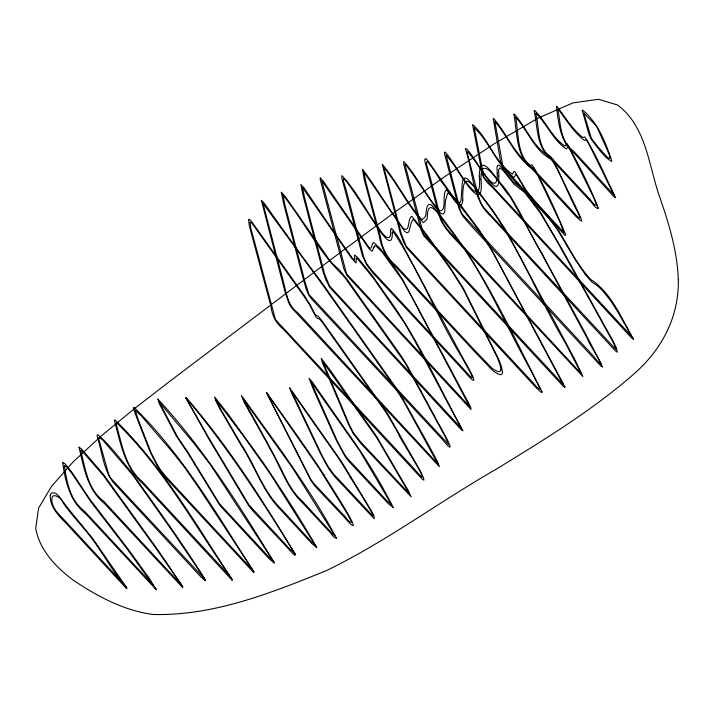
<?xml version="1.0" encoding="UTF-8"?>
<svg xmlns="http://www.w3.org/2000/svg" width="714" height="714" viewBox="0 0 714 714"><rect width="100%" height="100%" fill="white"/><g stroke="black" fill="none" stroke-linecap="round" stroke-linejoin="round"><path stroke-width="1.07" d="M456.282 201.018L471.713 220.974A192.798 29.792 61.8 0 0 475.845 226.543L485.368 240.1L493.686 253.925L563.23 384.525L423.473 234.156L404.945 164.434L406.453 165.55L411.916 172.868L434.005 205.382L439.244 211.862L441.904 213.986L443.474 213.879L444.688 212.112L445.456 200.679L447.732 193.012L450.695 194.949L458.156 202.678L459.298 202.928L460.423 201.946L461.057 200.206L462.226 183.632L462.94 179.91L463.85 178.545L465.162 177.911L467.197 178.67L475.122 187.139L492.553 210.103L505.503 229.542L574.725 359.294L582.919 376.573L449.9 233.621L445.59 228.185L441.359 221.349L439.11 215.601L425.169 162.48L424.705 159.874L425.348 158.606A16.85 2.606 61.8 0 1 427.338 160.016L455.434 200.054M462.752 200.143C461.414 217.699 445.714 185.426 442.207 182.846C437.316 176.304 419.582 144.674 429.409 174.145L440.627 217.806L442.618 222.607L445.866 227.427A26.061 4.025 61.8 0 0 448.829 231.059L581.25 373.663L565.229 342.649C535.509 293.267 515.731 237.334 478.532 192.602C465.876 174.555 462.413 178.884 462.752 200.143M497.221 173.341C497.97 204.864 472.722 151.582 465.706 148.512L465.305 148.646C473.186 171.048 472.043 199.492 490.991 216.494L615.2 350.628L617.351 352.243L616.325 347.593L611.354 337.972L562.659 250.239L539.597 210.853L523.639 189.986L512.991 181.579L501.71 167.487L499.041 165.175L497.72 165.487L497.024 167.049L497.221 173.341M498.827 176.037L498.756 181.811L497.917 185.337L496.828 186.39L494.391 186.006L489.277 181.16L472.365 157.455L468.33 152.385L466.902 151.502L478.291 195.868L480.897 203.044L483.164 206.944L615.825 349.342L613.728 343.398L583.481 288.581L554.867 237.566L540.096 212.665L524.692 192.53L514.169 184.257L502.71 169.968L499.996 167.96L498.631 169.825L498.827 176.037M291.357 391.04L322.648 456.844L328.092 466.545L333.34 473.748L370.039 512.964C384.007 529.743 343.657 467.224 350.922 477.952L339.034 458.924L291.357 391.04M479.308 176.403C482.985 220.082 451.837 156.375 445.054 152.243L444.492 152.091L444.643 154.215L458.781 207.926L462.752 216.047L470.571 225.196L601.126 366.264L602.473 367.005C583.891 328.663 562.061 291.794 542.283 254.014C528.074 231.613 519.06 205.793 502.254 185.051C495.641 178.946 479.353 149.396 479.308 176.403M480.915 179.152C484.958 219.198 457.674 169.316 452.685 163.336L446.072 155L460.298 210.112L462.136 214.048L593.289 355.902C613.87 381.24 588.158 343.282 587.756 339.32C561.695 291.535 536.633 243.135 509.653 195.877C503.513 191.156 480.727 148.833 480.915 179.152M289.75 387.943L291.383 392.566L320.604 453.845L328.315 467.947L334.402 476.309L374.198 518.775L374.118 516.311L371.36 510.769L341.587 461.744L289.75 387.943M50.23 495.561C49.9 506.931 58.628 515.686 66.018 523.246L126.708 588.755L125.173 585.739L120.55 580.616L64.903 520.64C59.298 514.589 51.658 508.386 51.819 499.345C51.72 491.455 61.886 498.069 62.743 502.326C73.39 517.811 87.295 530.77 97.532 546.567C107.091 560.508 115.766 575.466 126.922 588.068L92.374 538.053L67.58 507.815L59.298 496.605L56.219 493.615L54.184 492.839L51.131 493.142L50.23 495.561M564.854 386.676L564.836 387.488L563.185 386.176L423.929 235.932L420.858 229.39L403.588 163.818L403.785 161.507C417.413 176.599 425.553 196.145 439.806 210.755C446.964 211.389 442.002 195.752 445.813 190.442L446.777 190.156L449.508 192.253L460.244 204.597L479.264 230.006L489.474 245.643L564.854 386.676M583.829 113.178L591.335 138.221L598.867 147.977L607.676 157.535L610.068 158.553L609.167 154.313L596.502 126.048L583.829 113.178M582.222 110.304L588.996 134.428A6.033 0.928 61.8 0 0 592.192 140.694C598.011 147.807 603.758 157.089 611.621 161.426L611.862 161.078C605.597 142.514 598.278 122.987 582.669 110.206L582.222 110.304M500.925 369.959C500.211 374.172 494.704 369.914 492.517 368.567A86.956 13.441 61.8 0 1 490.259 366.505L475.881 351.502A86.956 13.441 61.8 0 1 474.765 350.387L395.806 265.447C387.336 258.45 382.168 248.445 380.669 237.619L365.72 181.642L363.988 172.19L404.686 231.354L407.087 232.835L408.81 231.854L411.309 222.447L413.192 219.198L420.421 227.855A245.875 37.994 61.8 0 1 424.527 233.157A291.428 45.036 61.8 0 1 427.168 236.637L450.802 269.562L463.083 288.849L497.105 357.125L500.032 364.568L500.925 369.959M502.531 372.646C501.906 377.215 496.06 372.77 493.793 371.334A88.42 13.664 61.8 0 1 490.777 368.522L477.068 354.189A88.947 13.745 61.8 0 1 475.917 353.037L396.922 268.062C387.229 259.691 381.133 247.901 379.125 235.317L364.176 179.339L362.453 169.272C377.001 188.201 388.827 209.657 403.535 228.694C410.336 232.568 407.185 218.993 411.728 216.253L423.714 230.908A273.31 42.233 61.8 0 1 427.74 236.227L450.266 267.688L463.466 288.501L498.095 358L501.549 366.773L502.531 372.646M678.3 279.781C679.121 316.007 662.485 348.191 635.924 372.181C593.477 409.72 544.898 439.271 496.792 468.857C439.306 501.746 385.944 541.783 326.218 570.7C271.106 593.013 213.218 616.137 152.796 614.459C123.638 610.55 97.158 596.19 73.042 580.027C55.799 566.898 39.654 550.378 35.7 528.244L38.618 508.082L51.631 486.154L73.105 461.931L101.379 435.852L134.776 408.363L171.61 379.919L340.114 252.622L392.289 213.968L444.733 176.653L494.374 143.692L538.142 118.105L572.958 102.905L598.537 99.3L617.53 104.994C646.116 126.28 648.544 164.595 659.281 195.922C668.786 223.027 677.336 250.864 678.3 279.781M392.272 232.853C392.718 252.078 379.553 230.14 375.841 225.008C366.193 210.701 357.027 196.038 346.933 182.043C339.373 172.342 345.665 186.97 346.245 190.219L363.872 257.7L366.443 263.377L371.994 270.597L463.377 368.843C482.28 390.897 465.93 365.193 461.887 357.277C436.888 316.597 419.341 270.811 392.923 231.211L392.272 232.853M493.276 118.774L500.496 161.293L502.834 167.014L511.563 177.599L564.694 235.04A8.202 1.267 61.8 0 0 565.381 233.924C555.43 210.496 544.916 186.72 532.153 164.88L530.332 165.327C513.982 153.733 506.485 133.215 493.606 118.462L493.276 118.774M494.873 121.603L502.87 166.005L510.474 175.01L563.792 232.425L559.821 221.724L536.062 171.762L534.001 168.102L531.823 168.218C515.321 156.946 507.556 135.606 494.873 121.603M390.665 230.104C391.54 243.822 383.347 235.843 379.277 228.792C366.291 211.487 356.643 191.209 341.845 175.582L341.845 178.259L362.355 255.496L366.746 264.903L373.074 273.176L464.466 371.432C484.779 395.458 466.456 364.426 462.27 356.92L411.032 261.181C404.74 250.195 400.17 237.521 391.415 228.31L390.665 230.104M79.004 447.169C83.797 467.393 87.295 489.902 104.672 503.727L182.766 587.684L181.169 584.659L103.566 501.121C87.358 488.885 85.403 468.205 80.593 450.052L82.565 451.516L103.628 475.845L157.615 550.673L182.802 586.837L158.392 550.646L102.843 473.632L81.467 448.919L79.004 447.169M472.65 125.137L480.7 165.666C480.477 174.225 485.208 181.481 491.705 186.675L632.068 338.4L633.586 339.32C621.439 318.399 611.782 293.231 590.826 279.451C570.397 258.102 561.989 227.873 540.212 207.515A196.27 30.327 61.8 0 1 537.267 204.106L526.022 190.111L514.865 171.476L513.919 171.538L512.429 174.189C494.891 162.355 488.474 138.712 472.971 124.861L472.65 125.137M474.248 127.976L483.931 177.188L631.792 336.455L617.619 311.634L610.595 300.656L602.214 290.223L597.297 285.618L592.076 282.191L586.015 275.542L574.922 259.182L557.09 229.123L549.12 218.68L541.266 210.059A201.214 31.095 61.8 0 1 538.258 206.578L526.521 191.923L516.151 174.287L515.49 174.394L514.785 176.394A31.113 4.811 61.8 0 1 513.312 176.938C496.284 164.907 489.277 140.97 474.248 127.976M540.418 389.237C536.544 388.282 533.055 382.177 529.717 379.152L406.32 246.268L401.491 234.317L383.793 167.272C398.064 184.756 408.015 206.221 423.402 222.625L426.419 219.966A180.562 27.9 61.8 0 0 427.24 218.43C427.481 192.307 442.234 220.912 448.347 227.257C483.191 270.347 503.834 322.425 530.797 370.298L540.418 389.237M542.042 391.808L541.971 392.432L540.971 392.129L536.75 388.318L406.739 247.981L403.669 242.314L400.465 233.808L382.24 164.327C396.868 181.517 406.721 203.097 421.912 219.733L424.527 217.52A172.029 26.588 61.8 0 0 425.41 216.163A180.776 27.935 61.8 0 0 425.865 215.03C426.196 210.853 426.776 199.242 433.3 206.953C444.617 219.912 454.015 234.379 464.314 248.124C494.159 293.659 517.159 343.523 542.042 391.808M62.707 462.556C65.242 481.379 69.847 501.201 85.537 513.687L156.214 589.657L149.03 577.912L128.35 549.432L88.857 497.872L71.686 472.008L64.894 463.645L62.707 462.556M64.305 465.403C66.955 482.111 69.82 500.211 84.422 511.081L146.905 578.402L154.26 586.515L156.214 589.657L127.735 549.753L90.928 501.871L72.355 474.069L67.161 467.483L64.305 465.403M351.654 522.014C348.673 523.433 345.371 515.722 342.604 513.991L313.767 483.44L310.76 479.237L266.456 392.539L310.795 480.326L314.812 485.975L343.693 516.579C375.18 552.913 318.292 466.894 324.245 475.381C305.976 447.107 285.993 419.903 266.456 392.539L318.542 467.5L347.29 513.723L351.654 522.014M336.392 538.142C333.554 538.552 330.359 531.725 327.681 529.904L302.772 503.075C286.948 488.269 280.566 466.635 269.776 448.365A191.165 29.542 61.8 0 0 265.403 440.217L244.242 402.482L241.394 395.431L282.744 452.81C301.799 480.433 320.881 508.484 336.392 538.142M513.937 114.356C517.275 132.929 515.829 155.706 531.868 168.781L575.903 216.404L580.357 220.51L581.544 221.063L581.74 220.608C574.806 203.142 565.309 186.675 557.83 169.388C554.921 163.899 552.636 156.312 546.085 154.242C532.1 144.585 525.566 126.548 514.303 114.115L513.937 114.356M515.535 117.203C519.069 133.625 516.356 154.563 530.743 166.166L568.915 207.292C571.852 210.211 585.257 226.891 577.358 211.433C567.987 194.431 561.847 175.439 551.297 159.231C534.367 151.154 527.717 129.841 515.535 117.203M334.777 535.527L332.599 534.01L301.656 500.452C289.322 489.536 283.869 473.355 276.104 459.298A201.571 31.148 61.8 0 0 271.731 450.962A198.438 30.666 61.8 0 0 267.295 442.662L242.822 398.385L293.258 468.964L334.777 535.527M248.552 219.43L249.302 225.865L270.909 306.083C271.909 315.044 275.845 323.371 283.083 328.931L421.804 478.683L423.866 480.192L423.581 477.961L420.18 470.74L387.506 413.549L322.023 320.854L318.399 316.391L315.24 314.749L310.108 304.682L304.369 295.694L252.604 222.991L250.132 219.85L248.552 219.43M250.141 222.259L250.846 228.177L275.461 319.569L414.423 469.036C440.243 500.202 393.869 429.462 399.661 435.718L386.551 413.21L322.692 322.898L319.685 319.167L317.525 318.435L315.856 316.775L309.751 305.083L304.932 297.595L253.256 225.017L251.301 222.527L250.141 222.259M281.316 192.253L283.592 203.472L303.236 278.746L306.127 289.054L308.832 295.301L311.331 298.729L441.868 438.842C462.288 464.064 438.414 423.786 436.263 419.413L408.051 367.148L401.821 356.857L347.843 280.432L339.498 270.044L332.233 263.287L328.868 259.137L285.671 197.118L281.316 192.253M282.896 195.154L285.136 205.784L304.771 281.021L308.912 294.364L448.544 444.411L445.125 436.602L404.972 362.801L346.013 279.174A77.746 12.013 61.8 0 0 342.631 274.979C318.417 252.069 303.852 220.564 282.896 195.154M372.422 244.402L370.887 248.222L370.031 248.267L368.397 246.651L323.674 181.74L320.238 177.67L320.229 179.553L343.987 269.16L347.084 275.702L471.026 409.47L470.704 407.328L468.081 402.098L403.339 280.736L397.359 271.418L380.812 249.195L374.422 243.01L373.145 242.68L372.422 244.402M374.02 247.187L372.03 251.292L369.334 249.061L321.764 180.633L346.567 273.828L469.562 406.534L411.719 296.854L401.937 279.415L381.794 251.667L375.814 245.857L374.689 245.562L374.02 247.187M356.286 258.138L356.072 262.966L351.681 258.307L302.433 187.461L304.682 198.117L324.567 273.899L329.44 285.778L461.164 428.07L414.495 340.31L404.615 323.085L373.636 278.531L358.169 259.494L356.286 258.138M354.697 255.264L354.51 260.066L352.279 257.968L334.571 233.041L303.825 187.603L300.853 184.56L303.138 195.823L323.04 271.668L326.03 280.156L329.886 287.528L461.726 430.212L462.975 430.729C439.405 388.032 419.814 342.631 391.433 302.736L371.539 274.569L357.152 256.986L354.697 255.264M135.107 410.22L138.48 420.35A76.978 11.897 61.8 0 1 141.247 427.552L151.297 453.104L156.848 463.957A22.411 3.463 61.8 0 0 160.543 469.91L164.934 475.497L252.301 569.674L253.854 572.673L166.059 478.121L160.98 471.642A25.668 3.963 61.8 0 1 156.741 464.805L150.19 452.007L139.89 425.821A74.72 11.549 61.8 0 0 137.195 418.815L133.679 409.381L133.393 407.989L134 407.31C182.766 455.211 217.404 514.928 253.997 572.03L199.572 489.036L183.98 466.492L172.681 452.31L141.667 416.262L135.107 410.22M114.338 420.385C120.371 442.439 124.691 467.857 142.943 483.789L232.059 580.161L230.64 577.207L227.552 573.538L141.827 481.174C124.852 466.804 121.808 443.224 115.927 423.215L116.552 422.849C163.667 468.125 195.359 526.691 232.389 579.929C196.225 524.772 162.587 466.18 115.052 419.957L114.338 420.385M261.395 200.384L284.636 290.5L288.536 302.29A5.194 0.803 61.8 0 0 291.901 308.153L439.44 466.688L437.637 461.949L430.087 447.758L402.544 398.305L394.994 386.301L321.407 282.039L302.7 257.174L264.135 203.124L261.395 200.384M262.966 203.311L284.11 284.431C286.644 294.712 288.411 306.297 297.809 312.794L437.789 463.752L403.838 401.625L395.458 388.068L323.46 286.019L262.966 203.311M596.69 205.48C593.682 205.944 591.022 199.518 588.327 197.617L550.307 156.661C536.616 146.763 539.695 127.672 535.687 113.339L536.053 113.347C547.076 124.29 553.154 140.105 566.309 148.967L568.442 146.504L593.753 197.671L596.69 205.48M598.296 208.22C595.181 209.327 592.201 202.098 589.407 200.197L551.431 159.276C536.268 147.86 537.678 126.994 534.126 110.447L534.616 110.456C545.862 121.193 551.752 137.142 564.836 146.075L567.077 143.63C578.563 164.39 589.782 186.059 598.296 208.22M557.973 109.26C560.517 123.745 560.276 141.524 573.61 151.172L613.924 194.851L587.818 141.845L586.221 139.792L584.471 140.471C573.628 132.197 566.443 120.086 558.339 109.331L557.973 109.26M556.402 106.35C558.544 123.04 560.187 142.55 574.725 153.787L614.183 196.939L615.638 197.644C605.677 177.34 596.752 155.902 584.766 136.901L582.99 137.579C572.191 129.27 565.256 117.051 556.982 106.466L556.402 106.35M216.11 399.947L221.251 410.211L241.314 444.536C254.809 464.85 262.225 489.563 279.415 507.083L310.858 541.087L315.035 544.711L316.695 547.54L311.973 543.702L280.548 509.707C262.832 491.66 255.059 466.331 241.216 445.393L219.716 408.488L215.539 400.331L214.593 396.975L227.855 413.763L262.547 461.672C281.432 489.706 300.21 518.177 316.695 547.54L270.249 473.882L243.563 436.183L216.11 399.947M322.817 361.579L349.646 425.589L353.091 432.273L360.142 441.332L409.434 493.82L376.796 437.816L322.817 361.579M321.309 358.615L322.496 362.926L348.512 424.411L353.368 433.764L361.222 443.903L411.112 496.765L408.354 490.759L376.474 436.272L330.653 370.789L321.309 358.615M205.418 580.687L201.062 577.099L117.132 486.564C103.468 473.748 102.673 452.962 97.068 436.022A27.908 4.311 61.8 0 1 97.8 434.692C109.929 444.938 119.907 458.807 130.519 471.035C155.938 506.788 181.945 542.256 205.079 579.536L173.332 532.483L136.642 480.54A49.248 7.613 61.8 0 0 132.634 474.98L102.807 440.11L99.326 437.575A24.642 3.811 61.8 0 0 98.675 438.753L108.608 474.132L110.608 478.103L203.686 577.929L205.418 580.687M157.892 399.108L159.356 403.749L176.251 435.826L188.032 453.435L220.001 505.61L268.937 558.482L274.14 563.105L272.534 560.187L267.821 555.867L219.35 503.566L187.746 451.944L177.724 437.316L159.222 402.08L192.477 441.52L210.666 465.073L274.14 562.453C239.342 505.378 203.535 448.356 157.892 399.108M293.865 552.466L289.661 548.834L248.936 504.869L208.72 437.744L185.863 397.85L186.327 397.796C228.159 445.92 262.475 499.978 295.346 554.412C261.824 500.246 227.222 446.437 185.863 397.85L208.64 438.637L248.169 504.834L252.194 510.153L284.895 544.978C285.582 545.639 299.389 561.606 293.865 552.466M391.567 504.646L387.113 500.933L347.629 458.62L344.621 454.639L337.392 441.314L310.715 381.303L360.008 451.266L391.567 504.646M393.191 507.511L388.237 503.548L348.682 461.173L344.987 456.255L336.455 440.574L313.741 390.317L309.073 378.402L311.723 381.214L349.601 435.406C365.854 458.254 380.723 482.575 393.191 507.511"/></g></svg>
